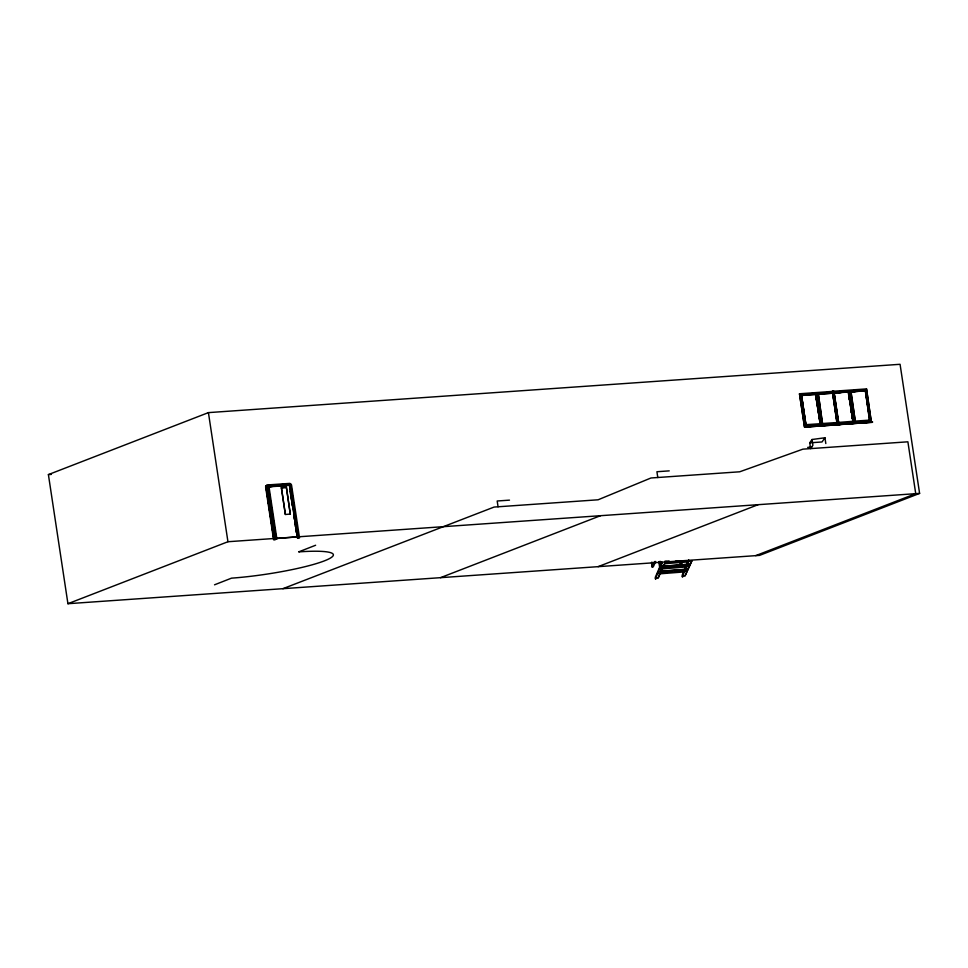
<?xml version="1.0" encoding="UTF-8"?>
<svg xmlns="http://www.w3.org/2000/svg" width="968" height="968" viewBox="0 0 968 968"><rect width="100%" height="100%" fill="white"/><g stroke="black" fill="none" stroke-linecap="round" stroke-linejoin="round"><path stroke-width="1.45" d="M801.492 395.283L805.945 424.71L801.492 395.283L815.879 394.279L820.646 424.613L816.496 393.31L820.937 424.71L816.423 394.92M838.651 422.29L834.198 392.863L848.597 391.846L853.038 421.286L838.24 422.447M662.003 562.384L655.469 578.888L655.251 577.4L661.785 562.396M688.901 560.303L682.367 576.807L682.137 575.319L688.684 560.315M653.412 564.925L652.347 565.01L653.497 562.432M655.699 561.428L653.219 566.946L652.154 567.03L654.622 561.5M665.597 561.355L658.24 577.751L665.803 561.331M681.557 562.081L680.322 564.84L679.887 561.948M681.387 564.767L682.634 561.997M691.878 560.629L685.126 575.67L692.084 560.617M812.031 439.508L812.902 445.28L810.603 448.607L809.732 442.824L812.031 439.508L824.942 437.778L825.813 443.55M824.942 437.778L822.038 441.965L809.732 442.824M822.594 423.512L837.187 422.52L832.746 393.093L818.347 394.097L822.389 423.694M865.452 390.673L850.86 391.931L855.252 421.104L869.905 420.1L865.452 390.673L869.47 420.1M800.342 394.617L804.928 425.738L821.227 424.601L804.916 425.835L800.185 394.545L816.496 393.31L800.185 394.545M838.034 423.197L832.891 392.125M849.759 390.939L866.07 389.765L870.498 421.116L854.49 422.229L849.759 390.939L854.889 422.024M662.185 563.896L661.943 562.323M662.584 566.256L662.778 567.841L689.506 565.76L689.264 564.187L662.584 566.256L659.813 567.393L660.055 568.966M659.874 567.466L662.548 566.353L689.24 564.284M658.821 561.864L659.922 569.111L686.784 566.885L686.554 565.397M659.922 569.111L661.531 568.809L660.406 561.367M660.406 571.253L660.6 572.838L687.316 570.757L687.086 569.184L660.406 571.253L657.635 572.39L657.925 573.951M691.588 560.702L664.907 562.771L664.677 561.283M655.469 578.888L658.446 577.739M689.155 566.849L688.091 566.933L687.207 561.137M682.367 576.807L685.344 575.645M214.533 584.805L231.521 578.15A69.055 9.257 -8.6 0 0 324.558 560.799A69.055 9.257 -8.6 0 0 298.64 551.893L315.629 545.25M48.4 474.598L208.422 412.622L900.071 364.295L919.6 493.402L759.577 555.378L67.929 603.705L48.4 474.598L51.413 474.393M266.599 486.868L290.715 484.666L289.093 485.295M266.26 486.674L265.583 486.722L273.581 539.636L275.021 539.624L267.011 486.71L289.505 485.137L297.515 538.051L298.555 537.978L290.678 483.976L283.176 484.593M290.424 514.068L285.366 514.468L281.325 487.763L286.395 487.364L290.291 514.117L286.395 487.364M285.366 514.468L281.47 487.715M67.929 603.705L227.94 541.729L919.6 493.402M274.428 538.656L267.144 486.662L289.65 485.089L297.478 536.877L275.928 538.559M275.021 539.624L276.231 539.164L268.221 486.238L269.007 486.831L290.134 485.355L298.035 537.639L298.725 537.591L297.515 538.051M282.886 588.689L494.091 507.063L598.103 499.791L650.968 477.986L739.709 471.791L802.92 449.152L907.887 441.807L915.728 493.668L755.705 555.644M838.59 424.262L839.837 424.637L804.529 427.13L799.483 393.77L804.456 426.658L872.289 422.326L871.369 422.314L866.505 388.894L871.297 421.842M815.48 394.533L820.332 423.706L805.739 424.686L801.565 395.428M817.428 393.431L821.771 424.649L817.04 393.371L849.214 390.939L817.089 393.48M822.558 423.524L818.347 394.097M872.495 421.83L837.247 424.71L832.383 391.278L837.175 424.226M838.772 424.202L833.799 391.314L838.663 424.746L839.837 424.637M834.283 392.996L848.44 392.016L852.796 421.201M866.07 389.765L870.498 421.116M805.037 425.702L800.475 394.424L805.207 425.714M804.529 427.13L872.555 422.217M837.792 423.536L833.194 392.004M440.5 577.666L600.511 515.702M855.252 421.104L851.066 391.677M853.534 422.121L848.658 391.108M821.771 424.649L853.945 422.181L849.214 390.89M854.49 422.229L850.327 390.939L865.936 389.838L870.45 420.995M598.103 566.655L758.125 504.679M804.65 426.586L805.715 427.021L804.723 427.057M871.478 421.77L872.398 421.685M666.153 561.174L669.118 560.944M664.968 562.166L667.932 561.936M675.289 561.283L679.79 561.016M665.149 563.666L688.865 561.827L688.623 560.254M662.838 567.236L668.767 566.776M676.124 566.123L682.113 565.736M660.37 571.35L687.05 569.281M663.564 571.931L668.065 571.652M675.422 571.011L681.411 570.624M659.365 573.855L684.606 571.882L684.315 570.321M832.202 391.35L866.505 388.894M799.483 393.77L833.799 391.314M850.896 391.919L865.307 390.83L869.663 420.027M801.322 395.525L815.734 394.436L820.126 423.609L815.673 394.46M818.178 394.339L832.589 393.262M838.252 392.814L841.083 392.621M852.276 391.834L855.107 391.641M853.945 422.181L822.074 424.541L817.343 393.25L822.135 424.504M854.78 422.121L870.801 420.995M804.674 426.803L872.277 422.048M807.675 447.373L811.644 447.107M290.678 483.976L265.958 485.754L273.98 539.696L265.825 485.803L280.284 484.799M290.836 484.956L291.513 484.907L299.511 537.821L298.834 537.869M281.325 487.763L286.25 487.412M669.227 470.871L656.921 471.731L657.792 477.514M509.495 500.141L497.189 501L498.06 506.784M853.038 421.286L848.198 392.113M819.823 407.153L820.017 408.484M819.448 407.189L819.642 408.52M848.912 390.999L853.643 422.29M848.815 396.493L849.251 399.421M850.799 409.621L851.235 412.549M851.683 415.454L852.118 418.382M833.496 395.162L833.932 398.259M834.392 401.079L834.827 404.176M835.517 408.484L835.941 411.581M836.413 414.401L836.836 417.498M837.308 420.318L837.731 423.415M687.74 560.75L688.635 566.703M660.539 566.135L660.987 569.039M659.341 561.44L660.466 568.894M651.9 562.045L652.347 565.01M651.488 562.674L652.154 567.03M290.533 484.036L298.555 537.978M290.001 484.024L289.904 483.383L266.696 485.004L266.793 485.646M289.989 491.212L290.436 494.176M290.884 497.141L291.332 500.093M291.779 503.058L292.227 506.01M293.8 516.367L294.248 519.332M294.695 522.284L295.361 526.725M295.809 529.69L296.256 532.642M269.007 486.831L276.909 539.115M267.712 494.273L268.16 497.225M268.608 500.19L269.056 503.142M269.503 506.107L269.951 509.071M270.629 513.5L271.076 516.464M271.524 519.417L271.972 522.381M272.419 525.346L272.867 528.298M208.422 412.622L227.94 541.729"/></g></svg>
